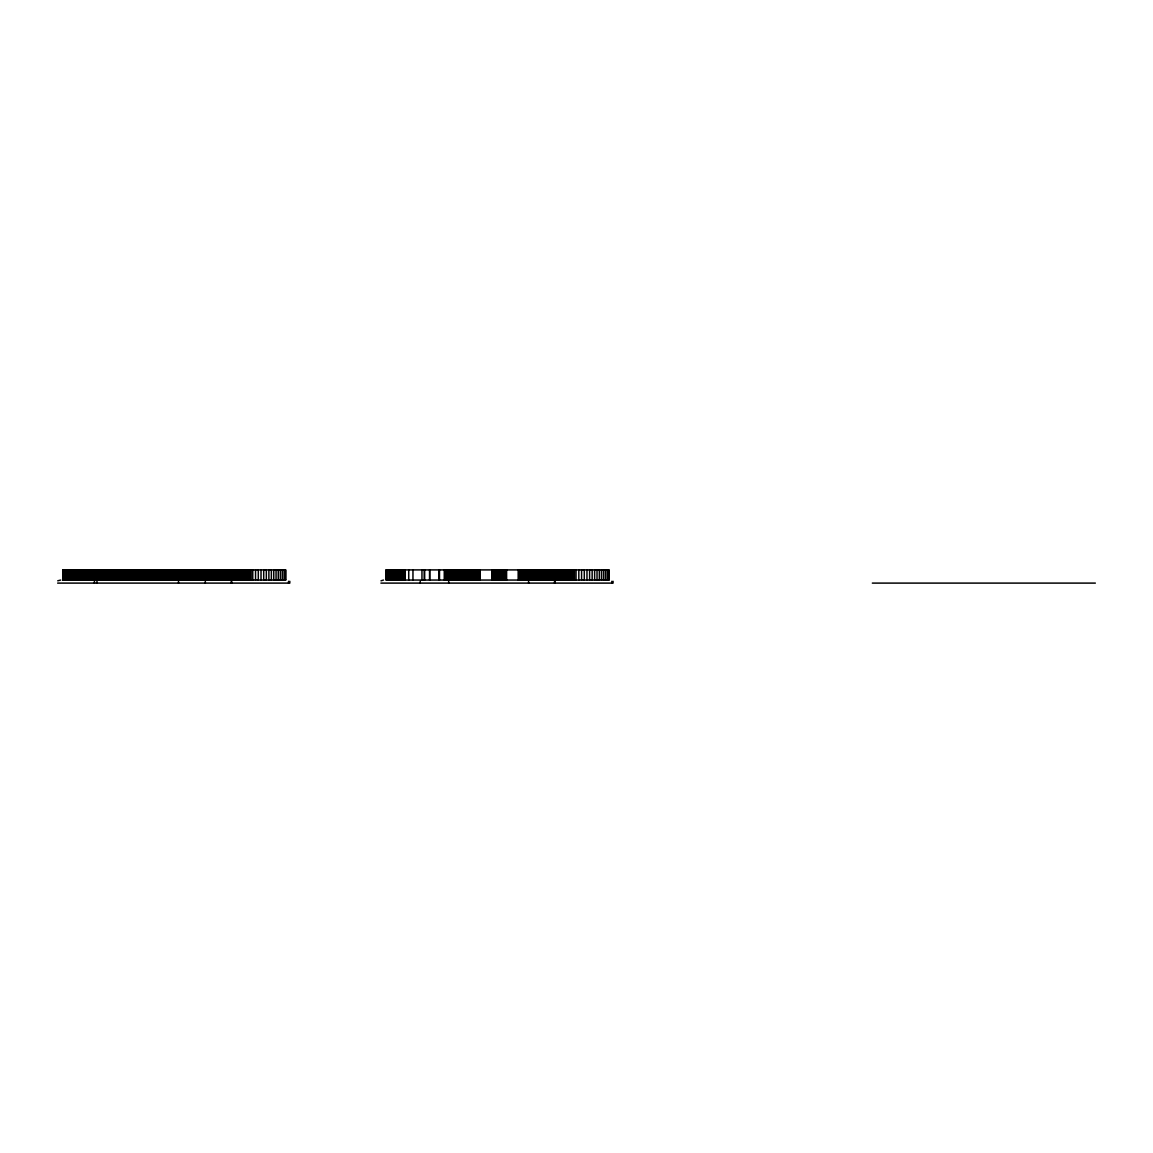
<?xml version="1.0" encoding="UTF-8"?>
<svg xmlns="http://www.w3.org/2000/svg" width="1153" height="1153" viewBox="0 0 1153 1153"><rect width="100%" height="100%" fill="white"/><g stroke="black" fill="none" stroke-linecap="round" stroke-linejoin="round"><path stroke-width="1.5" d="M388.374 580.06L388.374 569.899M397.828 580.06L397.828 569.899M57.736 580.809L60.705 580.06M381.009 580.809L383.488 580.06M285.742 580.06L62.738 580.06L62.738 569.899L285.742 569.899L285.598 580.06L285.468 569.899M57.65 583.101L289.807 583.101L289.807 581.285M380.922 583.101L613.079 583.101L613.079 581.285M872.345 583.101L1095.35 583.101M611.825 581.285L611.825 583.101M608.741 569.899L608.741 580.06M608.568 569.899L608.568 580.06M608.352 569.899L608.352 580.06M607.343 569.899L607.343 580.06M605.541 569.899L605.541 580.06M603.596 569.899L603.596 580.06M601.52 569.899L601.52 580.06M599.329 569.899L599.329 580.06M597.023 569.899L597.023 580.06M594.631 569.899L594.631 580.06M592.152 569.899L592.152 580.06M589.601 569.899L589.601 580.06M586.978 569.899L586.978 580.06M584.297 569.899L584.297 580.06M581.573 569.899L581.573 580.06M578.82 569.899L578.82 580.06M576.039 569.899L576.039 580.06M574.439 569.899L574.439 580.06M573.3 569.899L573.3 580.06M572.176 569.899L572.176 580.06M571.081 569.899L571.081 580.06M570.014 569.899L570.014 580.06M568.948 569.899L568.948 580.06M567.896 569.899L567.896 580.06M566.844 569.899L566.844 580.06M565.806 569.899L565.806 580.06M564.783 569.899L564.783 580.06M563.745 569.899L563.745 580.06M562.707 569.899L562.707 580.06M561.67 569.899L561.67 580.06M560.617 569.899L560.617 580.06M559.81 569.899L559.81 580.06M559.306 569.899L559.306 580.06M558.816 569.899L558.816 580.06M558.326 569.899L558.326 580.06M557.85 569.899L557.85 580.06M557.389 569.899L557.389 580.06M556.942 569.899L556.942 580.06M556.495 569.899L556.495 580.06M556.063 569.899L556.063 580.06M555.645 569.899L555.645 580.06M555.242 569.899L555.242 580.06M554.838 569.899L554.838 580.06M554.997 581.285L554.997 583.101M554.434 569.899L554.434 580.06M554.535 581.285L554.535 583.101M554.06 569.899L554.06 580.06M553.656 569.899L553.656 580.06M553.209 569.899L553.209 580.06M552.82 569.899L552.82 580.06M552.474 569.899L552.474 580.06M552.186 569.899L552.186 580.06M551.941 569.899L551.941 580.06M551.725 569.899L551.725 580.06M551.538 580.06L551.538 569.899L551.235 580.06M551.048 569.899L551.091 580.06M550.875 580.06L550.817 569.899L550.601 580.06M550.413 569.899L550.24 580.06M550.039 569.899L550.039 580.06M549.822 569.899L549.822 580.06M549.577 569.899L549.577 580.06M549.347 569.899L549.347 580.06M549.116 569.899L549.116 580.06M548.857 569.899L548.857 580.06M548.597 569.899L548.597 580.06M548.324 569.899L548.324 580.06M548.035 569.899L548.035 580.06M547.718 569.899L547.718 580.06M547.387 569.899L547.387 580.06M547.026 569.899L547.026 580.06M546.652 569.899L546.652 580.06M546.248 569.899L546.248 580.06M545.816 569.899L545.816 580.06M545.34 569.899L545.34 580.06M544.85 569.899L544.85 580.06M544.317 569.899L544.317 580.06M543.74 569.899L543.74 580.06M543.452 569.899L543.452 580.06M543.135 569.899L543.135 580.06M542.818 569.899L542.818 580.06M542.486 569.899L542.486 580.06M542.141 569.899L542.141 580.06M541.795 569.899L541.795 580.06M541.42 569.899L541.42 580.06M540.973 569.899L540.973 580.06M540.555 569.899L540.555 580.06M540.152 569.899L540.152 580.06M539.748 569.899L539.748 580.06M539.373 569.899L539.373 580.06M539.013 569.899L539.013 580.06M538.653 569.899L538.653 580.06M538.307 569.899L538.307 580.06M537.99 569.899L537.99 580.06M537.673 569.899L537.673 580.06M537.067 569.899L537.067 580.06M536.52 569.899L536.52 580.06M536.015 569.899L536.015 580.06M535.554 569.899L535.554 580.06M535.122 569.899L535.122 580.06M534.733 569.899L534.733 580.06M534.372 569.899L534.372 580.06M534.041 569.899L534.041 580.06M533.738 569.899L533.738 580.06M533.479 569.899L533.479 580.06M533.219 569.899L533.219 580.06M533.003 569.899L533.003 580.06M532.787 569.899L532.787 580.06M532.542 569.899L532.542 580.06M532.369 569.899L532.239 580.06M531.98 569.899L531.994 580.06M531.908 569.899L531.821 580.06M531.605 569.899L531.706 580.06M531.202 569.899L531.202 580.06M529.847 569.899L529.847 580.06M528.478 569.899L528.478 580.06M528.593 581.285L528.593 583.101M527.108 569.899L527.108 580.06M525.739 569.899L525.739 580.06L609.015 580.06L608.87 569.899L386.01 569.899L386.14 580.06L525.437 580.06L525.465 569.899M525.235 569.899L525.033 580.06M524.514 569.899L524.298 580.06M524.053 569.899L524.053 580.06M523.793 569.899L523.793 580.06M523.491 569.899L523.491 580.06M523.174 569.899L523.174 580.06M522.828 569.899L522.828 580.06M522.554 569.899L522.554 580.06M522.251 569.899L522.251 580.06M521.949 569.899L521.949 580.06M521.617 569.899L521.617 580.06M521.271 569.899L521.271 580.06M520.911 569.899L520.911 580.06M520.536 569.899L520.536 580.06M520.133 569.899L520.133 580.06M519.729 569.899L519.729 580.06M519.297 569.899L519.297 580.06M518.994 569.899L518.994 580.06M518.677 569.899L518.677 580.06M518.245 569.899L518.245 580.06M506.614 569.899L506.614 580.06M506.052 569.899L506.052 580.06M505.85 569.899L505.85 580.06M505.432 569.899L505.432 580.06M504.755 569.899L504.755 580.06M504.02 569.899L504.02 580.06M503.27 569.899L503.27 580.06M502.492 569.899L502.492 580.06M501.728 569.899L501.728 580.06M500.978 569.899L500.978 580.06M500.258 569.899L500.258 580.06M499.609 569.899L499.609 580.06M499.105 580.06L499.119 569.899L498.874 580.06M498.73 569.899L498.644 580.06M498.471 569.899L498.471 580.06M498.269 569.899L498.269 580.06M498.053 569.899L498.053 580.06M497.822 569.899L497.822 580.06M497.548 569.899L497.548 580.06M497.26 569.899L497.26 580.06M496.943 569.899L496.943 580.06M496.597 569.899L496.597 580.06M496.309 569.899L496.309 580.06M496.021 569.899L496.021 580.06M495.704 569.899L495.704 580.06M495.372 569.899L495.372 580.06M495.041 569.899L495.041 580.06M494.666 569.899L494.666 580.06M494.291 569.899L494.291 580.06M493.902 569.899L493.902 580.06M493.484 569.899L493.484 580.06M493.052 569.899L493.052 580.06M492.749 569.899L492.749 580.06M492.446 569.899L492.446 580.06M492 569.899L492 580.06M480.066 569.899L480.066 580.06M479.216 569.899L479.216 580.06M478.798 569.899L478.798 580.06M478.365 569.899L478.365 580.06M477.947 569.899L477.947 580.06M477.515 569.899L477.515 580.06M477.068 569.899L477.068 580.06M476.607 569.899L476.607 580.06M476.131 569.899L476.131 580.06M475.656 569.899L475.656 580.06M475.195 569.899L475.195 580.06M474.748 569.899L474.748 580.06M474.315 569.899L474.315 580.06M473.883 569.899L473.883 580.06M473.479 569.899L473.479 580.06M473.105 569.899L473.105 580.06M472.759 569.899L472.788 580.06M472.644 569.899L472.629 580.06M472.298 569.899L472.37 580.06M472.053 580.06L472.053 569.899L471.764 580.06M471.591 569.899L471.591 580.06M471.246 569.899L471.418 580.06M471.044 569.899L471.044 580.06M470.842 569.899L470.842 580.06M470.626 569.899L470.626 580.06M470.381 569.899L470.381 580.06M470.136 569.899L470.136 580.06M469.876 569.899L469.876 580.06M469.602 569.899L469.602 580.06M469.314 569.899L469.314 580.06M469.012 569.899L469.012 580.06M468.694 569.899L468.694 580.06M468.363 569.899L468.363 580.06M468.032 569.899L468.032 580.06M467.686 569.899L467.686 580.06M467.397 569.899L467.397 580.06M467.095 569.899L467.095 580.06M466.749 569.899L466.749 580.06M466.446 569.899L466.446 580.06M466.115 569.899L466.115 580.06M465.798 569.899L465.798 580.06M465.466 569.899L465.466 580.06M465.12 569.899L465.12 580.06M464.818 569.899L464.818 580.06M464.486 569.899L464.486 580.06M464.155 569.899L464.155 580.06M463.823 569.899L463.823 580.06M463.463 569.899L463.463 580.06M463.102 569.899L463.102 580.06M462.742 569.899L462.742 580.06M462.439 569.899L462.439 580.06M462.137 569.899L462.137 580.06M461.805 569.899L461.805 580.06M461.416 569.899L461.416 580.06M461.041 569.899L461.041 580.06M460.681 569.899L460.681 580.06M460.335 569.899L460.335 580.06M459.989 569.899L459.989 580.06M459.672 569.899L459.672 580.06M459.37 569.899L459.37 580.06M459.067 569.899L459.067 580.06M458.678 569.899L458.678 580.06M458.317 569.899L458.317 580.06M457.986 569.899L457.986 580.06M457.655 569.899L457.655 580.06M457.337 569.899L457.337 580.06M457.049 569.899L457.049 580.06M456.689 569.899L456.689 580.06M456.357 569.899L456.357 580.06M456.04 569.899L456.04 580.06M455.738 569.899L455.738 580.06M455.449 569.899L455.449 580.06M455.176 569.899L455.176 580.06M454.902 569.899L454.902 580.06M454.642 569.899L454.642 580.06M454.325 569.899L454.325 580.06M454.037 569.899L454.037 580.06M453.763 569.899L453.763 580.06M453.518 569.899L453.518 580.06M453.273 569.899L453.273 580.06M453.057 569.899L453.057 580.06M452.855 569.899L452.855 580.06M452.668 569.899L452.48 580.06M452.336 569.899L452.322 580.06M452.192 569.899L451.99 580.06M451.904 569.899L451.745 580.06M450.765 569.899L450.765 580.06M449.742 569.899L449.742 580.06M448.719 569.899L448.719 580.06M448.69 581.285L448.69 583.101M447.739 569.899L447.739 580.06M446.759 569.899L446.759 580.06M445.793 569.899L445.793 580.06M444.842 569.899L444.842 580.06M444.626 569.899L444.626 580.06M444.381 569.899L444.381 580.06M439.509 569.899L439.509 580.06M439.207 569.899L439.207 580.06M438.962 569.899L438.962 580.06M429.738 569.899L429.738 580.06M429.55 569.899L429.55 580.06M424.607 569.899L424.607 580.06M424.318 569.899L424.318 580.06M421.955 569.899L421.955 580.06M420.254 581.285L420.254 583.101M412.961 569.899L412.961 580.06M408.738 569.899L408.738 580.06M404.962 569.899L404.962 580.06M404.544 569.899L404.544 580.06M404.126 569.899L404.126 580.06M403.709 569.899L403.709 580.06M403.305 569.899L403.305 580.06M402.887 569.899L402.887 580.06M402.469 569.899L402.469 580.06M402.051 569.899L402.051 580.06M401.648 569.899L401.648 580.06M401.23 569.899L401.23 580.06M400.826 569.899L400.826 580.06M400.408 569.899L400.408 580.06M400.005 569.899L400.005 580.06M399.587 569.899L399.587 580.06M399.183 569.899L399.183 580.06M397.569 569.899L397.569 580.06M397.309 569.899L397.309 580.06M397.05 569.899L397.05 580.06M396.791 569.899L396.791 580.06M396.546 569.899L396.546 580.06M396.286 569.899L396.286 580.06M396.027 569.899L396.027 580.06M395.782 569.899L395.782 580.06M395.522 569.899L395.522 580.06M395.277 569.899L395.277 580.06M395.018 569.899L394.859 580.06M394.686 569.899L394.686 580.06M394.369 569.899L394.528 580.06M394.196 569.899L394.196 580.06M393.879 569.899L394.038 580.06M393.706 569.899L393.706 580.06M393.375 569.899L393.533 580.06M393.216 569.899L393.216 580.06M392.914 569.899L393.058 580.06M392.769 569.899L392.769 580.06M392.481 569.899L392.625 580.06M392.351 569.899L392.222 580.06M392.106 569.899L391.977 580.06M391.761 569.899L391.761 580.06M391.559 569.899L391.559 580.06M391.299 569.899L391.386 580.06M391.069 580.06L390.982 569.899L390.881 580.06M390.492 569.899L390.492 580.06M390.146 569.899L390.146 580.06M389.786 569.899L389.786 580.06M389.426 569.899L389.426 580.06M387.768 569.899L387.768 580.06M387.494 569.899L387.494 580.06M387.221 569.899L387.221 580.06M386.961 569.899L386.961 580.06M386.716 569.899L386.716 580.06M386.486 569.899L386.63 580.06M386.269 569.899L386.298 580.06M288.553 581.285L288.553 583.101M284.07 569.899L284.07 580.06M282.269 569.899L282.269 580.06M280.323 569.899L280.323 580.06M278.248 569.899L278.248 580.06M276.057 569.899L276.057 580.06M273.751 569.899L273.751 580.06M271.359 569.899L271.359 580.06M268.88 569.899L268.88 580.06M266.329 569.899L266.329 580.06M263.706 569.899L263.706 580.06M261.025 569.899L261.025 580.06M258.301 569.899L258.301 580.06M255.548 569.899L255.548 580.06M252.766 569.899L252.766 580.06M251.167 569.899L251.167 580.06M250.028 569.899L250.028 580.06M248.904 569.899L248.904 580.06M247.809 569.899L247.809 580.06M246.742 569.899L246.742 580.06M245.675 569.899L245.675 580.06M244.623 569.899L244.623 580.06M243.571 569.899L243.571 580.06M242.534 569.899L242.534 580.06M241.51 569.899L241.51 580.06M240.473 569.899L240.473 580.06M239.435 569.899L239.435 580.06M238.397 569.899L238.397 580.06M237.345 569.899L237.345 580.06M236.538 569.899L236.538 580.06M236.034 569.899L236.034 580.06M235.543 569.899L235.543 580.06M235.053 569.899L235.053 580.06M234.578 569.899L234.578 580.06M234.117 569.899L234.117 580.06M233.67 569.899L233.67 580.06M233.223 569.899L233.223 580.06M232.791 569.899L232.791 580.06M232.373 569.899L232.373 580.06M231.969 569.899L231.969 580.06M231.724 581.285L231.724 583.101M231.566 569.899L231.566 580.06M231.263 581.285L231.263 583.101M231.162 569.899L231.162 580.06M230.787 569.899L230.787 580.06M230.384 569.899L230.384 580.06M229.937 569.899L229.937 580.06M229.548 569.899L229.548 580.06M229.202 569.899L229.202 580.06M228.914 569.899L228.914 580.06M228.669 569.899L228.669 580.06M228.453 569.899L228.453 580.06M228.265 569.899L228.265 580.06M228.107 569.899L227.963 580.06L227.746 569.899M227.545 569.899L227.429 580.06L227.3 569.899M226.968 569.899L227.141 580.06M226.766 569.899L226.766 580.06M226.55 569.899L226.55 580.06M226.305 569.899L226.305 580.06M226.074 569.899L226.074 580.06M225.844 569.899L225.844 580.06M225.584 569.899L225.584 580.06M225.325 569.899L225.325 580.06M225.051 569.899L225.051 580.06M224.763 569.899L224.763 580.06M224.446 569.899L224.446 580.06M224.114 569.899L224.114 580.06M223.754 569.899L223.754 580.06M223.379 569.899L223.379 580.06M222.976 569.899L222.976 580.06M222.543 569.899L222.543 580.06M222.082 569.899L222.082 580.06M221.578 569.899L221.578 580.06M221.045 569.899L221.045 580.06M220.468 569.899L220.468 580.06M220.18 569.899L220.18 580.06M219.863 569.899L219.863 580.06M219.546 569.899L219.546 580.06M219.214 569.899L219.214 580.06M218.868 569.899L218.868 580.06M218.522 569.899L218.522 580.06M218.148 569.899L218.148 580.06M217.701 569.899L217.701 580.06M217.283 569.899L217.283 580.06M216.879 569.899L216.879 580.06M216.476 569.899L216.476 580.06M216.101 569.899L216.101 580.06M215.741 569.899L215.741 580.06M215.38 569.899L215.38 580.06M215.034 569.899L215.034 580.06M214.717 569.899L214.717 580.06M214.4 569.899L214.4 580.06M213.795 569.899L213.795 580.06M213.247 569.899L213.247 580.06M212.743 569.899L212.743 580.06M212.282 569.899L212.282 580.06M211.849 569.899L211.849 580.06M211.46 569.899L211.46 580.06M211.1 569.899L211.1 580.06M210.768 569.899L210.768 580.06M210.466 569.899L210.466 580.06M210.206 569.899L210.206 580.06M209.947 569.899L209.947 580.06M209.731 569.899L209.731 580.06M209.515 569.899L209.515 580.06M209.269 569.899L209.154 580.06M208.967 569.899L208.967 580.06M208.837 569.899L208.808 580.06M208.477 569.899L208.578 580.06M208.347 569.899L208.376 580.06M207.929 569.899L207.929 580.06M206.574 569.899L206.574 580.06M205.32 581.285L205.32 583.101M205.205 569.899L205.205 580.06M203.836 569.899L203.836 580.06M202.467 569.899L202.467 580.06M202.179 580.06L202.207 569.899L202.034 580.06M201.847 569.899L201.689 580.06M201.616 569.899L201.573 580.06M201.429 569.899L201.242 580.06M201.026 569.899L201.026 580.06M200.781 569.899L200.781 580.06M200.521 569.899L200.521 580.06M200.233 569.899L200.233 580.06M199.901 569.899L199.901 580.06M199.555 569.899L199.555 580.06M199.282 569.899L199.282 580.06M198.993 569.899L198.993 580.06M198.676 569.899L198.676 580.06M198.345 569.899L198.345 580.06M197.999 569.899L197.999 580.06M197.639 569.899L197.639 580.06M197.264 569.899L197.264 580.06M196.86 569.899L196.86 580.06M196.457 569.899L196.457 580.06M196.024 569.899L196.024 580.06M195.722 569.899L195.722 580.06M195.405 569.899L195.405 580.06M194.972 569.899L194.972 580.06M194.598 569.899L194.598 580.06M194.208 569.899L194.208 580.06M193.834 569.899L193.834 580.06M193.459 569.899L193.459 580.06M193.099 569.899L193.099 580.06M192.724 569.899L192.724 580.06M192.349 569.899L192.349 580.06M191.96 569.899L191.96 580.06M191.585 569.899L191.585 580.06M191.211 569.899L191.211 580.06M190.836 569.899L190.836 580.06M190.476 569.899L190.476 580.06M190.101 569.899L190.101 580.06M189.712 569.899L189.712 580.06M189.323 569.899L189.323 580.06M188.948 569.899L188.948 580.06M188.588 569.899L188.588 580.06M188.213 569.899L188.213 580.06M187.838 569.899L187.838 580.06M187.463 569.899L187.463 580.06M187.074 569.899L187.074 580.06M186.7 569.899L186.7 580.06M186.325 569.899L186.325 580.06M185.964 569.899L185.964 580.06M185.59 569.899L185.59 580.06M185.215 569.899L185.215 580.06M184.826 569.899L184.826 580.06M184.451 569.899L184.451 580.06M184.076 569.899L184.076 580.06M183.702 569.899L183.702 580.06M183.341 569.899L183.341 580.06M182.967 569.899L182.967 580.06M182.578 569.899L182.578 580.06M182.16 569.899L182.16 580.06M181.482 569.899L181.482 580.06M180.747 569.899L180.747 580.06M179.998 569.899L179.998 580.06M179.219 569.899L179.219 580.06M178.456 569.899L178.456 580.06M178.513 581.285L178.513 583.101M177.706 569.899L177.706 580.06M176.985 569.899L176.985 580.06M176.337 569.899L176.337 580.06M175.919 569.899L175.76 580.06M175.688 569.899L175.515 580.06M175.371 569.899L175.371 580.06M175.198 569.899L175.198 580.06M174.997 569.899L174.78 580.06M174.55 569.899L174.55 580.06M174.276 569.899L174.276 580.06M173.988 569.899L173.988 580.06M173.671 569.899L173.671 580.06M173.325 569.899L173.325 580.06M173.036 569.899L173.036 580.06M172.748 569.899L172.748 580.06M172.431 569.899L172.431 580.06M172.1 569.899L172.1 580.06M171.768 569.899L171.768 580.06M171.408 569.899L171.408 580.06M171.019 569.899L171.019 580.06M170.63 569.899L170.63 580.06M170.212 569.899L170.212 580.06M169.779 569.899L169.779 580.06M169.477 569.899L169.477 580.06M169.174 569.899L169.174 580.06M168.727 569.899L168.727 580.06M168.352 569.899L168.352 580.06M167.963 569.899L167.963 580.06M167.589 569.899L167.589 580.06M167.228 569.899L167.228 580.06M166.854 569.899L166.854 580.06M166.479 569.899L166.479 580.06M166.104 569.899L166.104 580.06M165.715 569.899L165.715 580.06M165.34 569.899L165.34 580.06M164.965 569.899L164.965 580.06M164.605 569.899L164.605 580.06M164.23 569.899L164.23 580.06M163.856 569.899L163.856 580.06M163.467 569.899L163.467 580.06M163.077 569.899L163.077 580.06M162.717 569.899L162.717 580.06M162.342 569.899L162.342 580.06M161.968 569.899L161.968 580.06M161.607 569.899L161.607 580.06M161.218 569.899L161.218 580.06M160.829 569.899L160.829 580.06M160.454 569.899L160.454 580.06M160.094 569.899L160.094 580.06M159.719 569.899L159.719 580.06M159.345 569.899L159.345 580.06M158.97 569.899L158.97 580.06M158.581 569.899L158.581 580.06M158.206 569.899L158.206 580.06M157.831 569.899L157.831 580.06M157.471 569.899L157.471 580.06M157.226 569.899L157.096 580.06M156.332 569.899L156.332 580.06M155.943 569.899L155.943 580.06M155.525 569.899L155.525 580.06M155.093 569.899L155.093 580.06M154.675 569.899L154.675 580.06M154.243 569.899L154.243 580.06M153.796 569.899L153.796 580.06M153.335 569.899L153.335 580.06M152.859 569.899L152.859 580.06M152.383 569.899L152.383 580.06M151.922 569.899L151.922 580.06M151.475 569.899L151.475 580.06M151.043 569.899L151.043 580.06M150.611 569.899L150.611 580.06M150.207 569.899L150.207 580.06M149.832 569.899L149.832 580.06M149.357 569.899L149.515 580.06M149.097 569.899L149.169 580.06M148.91 569.899L149.025 580.06M148.651 569.899L148.78 580.06M148.492 569.899L148.492 580.06M148.333 569.899L148.146 580.06M147.973 569.899L147.973 580.06M147.771 569.899L147.771 580.06M147.57 569.899L147.57 580.06M147.353 569.899L147.353 580.06M147.108 569.899L147.108 580.06M146.863 569.899L146.863 580.06M146.604 569.899L146.604 580.06M146.33 569.899L146.33 580.06M146.042 569.899L146.042 580.06M145.739 569.899L145.739 580.06M145.422 569.899L145.422 580.06M145.091 569.899L145.091 580.06M144.759 569.899L144.759 580.06M144.413 569.899L144.413 580.06M144.125 569.899L144.125 580.06M143.822 569.899L143.822 580.06M143.476 569.899L143.476 580.06M143.174 569.899L143.174 580.06M142.842 569.899L142.842 580.06M142.525 569.899L142.525 580.06M142.194 569.899L142.194 580.06M141.848 569.899L141.848 580.06M141.545 569.899L141.545 580.06M141.214 569.899L141.214 580.06M140.882 569.899L140.882 580.06M140.551 569.899L140.551 580.06M140.19 569.899L140.19 580.06M139.83 569.899L139.83 580.06M139.47 569.899L139.47 580.06M139.167 569.899L139.167 580.06M138.864 569.899L138.864 580.06M138.533 569.899L138.533 580.06M138.144 569.899L138.144 580.06M137.769 569.899L137.769 580.06M137.409 569.899L137.409 580.06M137.063 569.899L137.063 580.06M136.731 569.899L136.731 580.06M136.4 569.899L136.4 580.06M136.097 569.899L136.097 580.06M135.795 569.899L135.795 580.06M135.42 569.899L135.42 580.06M135.045 569.899L135.045 580.06M134.714 569.899L134.714 580.06M134.382 569.899L134.382 580.06M134.065 569.899L134.065 580.06M133.777 569.899L133.777 580.06M133.417 569.899L133.417 580.06M133.085 569.899L133.085 580.06M132.768 569.899L132.768 580.06M132.465 569.899L132.465 580.06M132.177 569.899L132.177 580.06M131.903 569.899L131.903 580.06M131.629 569.899L131.629 580.06M131.37 569.899L131.37 580.06M131.053 569.899L131.053 580.06M130.765 569.899L130.765 580.06M130.491 569.899L130.491 580.06M130.246 569.899L130.246 580.06M130.001 569.899L130.001 580.06M129.785 569.899L129.785 580.06M129.583 569.899L129.395 580.06M129.222 569.899L129.222 580.06M129.064 569.899L128.92 580.06M128.819 569.899L128.718 580.06M128.444 569.899L128.473 580.06M128.199 580.06L128.185 569.899L128.17 580.06M127.493 569.899L127.493 580.06M126.47 569.899L126.47 580.06M125.446 569.899L125.446 580.06M124.466 569.899L124.466 580.06M123.501 569.899L123.501 580.06M122.521 569.899L122.521 580.06M121.569 569.899L121.569 580.06M121.353 569.899L121.353 580.06M121.108 569.899L121.022 580.06M120.777 569.899L120.46 580.06M120.128 569.899L120.128 580.06M119.811 569.899L119.811 580.06M119.48 569.899L119.48 580.06M119.148 569.899L119.148 580.06M118.831 569.899L118.831 580.06M118.514 569.899L118.514 580.06M118.182 569.899L118.182 580.06M117.851 569.899L117.851 580.06M117.534 569.899L117.534 580.06M117.202 569.899L117.202 580.06M116.885 569.899L116.885 580.06M116.554 569.899L116.554 580.06M116.237 569.899L116.237 580.06M115.949 569.899L115.949 580.06M115.689 569.899L115.689 580.06M115.343 569.899L115.343 580.06M114.997 569.899L114.997 580.06M114.666 569.899L114.666 580.06M114.32 569.899L114.32 580.06M113.974 569.899L113.974 580.06M113.643 569.899L113.643 580.06M113.282 569.899L113.282 580.06M112.951 569.899L112.951 580.06M112.605 569.899L112.605 580.06M112.259 569.899L112.259 580.06M111.927 569.899L111.927 580.06M111.582 569.899L111.582 580.06M111.25 569.899L111.25 580.06M110.904 569.899L110.904 580.06M110.558 569.899L110.558 580.06M110.227 569.899L110.227 580.06M109.866 569.899L109.866 580.06M109.535 569.899L109.535 580.06M109.204 569.899L109.204 580.06M108.843 569.899L108.843 580.06M108.512 569.899L108.512 580.06M108.166 569.899L108.166 580.06M107.82 569.899L107.82 580.06M107.488 569.899L107.488 580.06M107.143 569.899L107.143 580.06M106.811 569.899L106.811 580.06M106.465 569.899L106.465 580.06M106.278 569.899L106.278 580.06M105.946 569.899L105.946 580.06M105.629 569.899L105.629 580.06M105.312 569.899L105.312 580.06M104.981 569.899L104.981 580.06M104.649 569.899L104.649 580.06M104.332 569.899L104.332 580.06M104.015 569.899L104.015 580.06M103.684 569.899L103.684 580.06M103.352 569.899L103.352 580.06M103.035 569.899L103.035 580.06M102.703 569.899L102.703 580.06M102.386 569.899L102.386 580.06M102.055 569.899L102.055 580.06M101.983 569.899L101.896 580.06M101.594 569.899L101.651 580.06M101.334 569.899L101.305 580.06M100.729 569.899L100.729 580.06M100.426 569.899L100.426 580.06M100.138 569.899L100.138 580.06M99.85 569.899L99.85 580.06M99.562 569.899L99.562 580.06M99.273 569.899L99.273 580.06M98.971 569.899L98.971 580.06M98.682 569.899L98.682 580.06M98.25 569.899L98.25 580.06M97.818 569.899L97.818 580.06M97.4 569.899L97.4 580.06M96.967 569.899L96.967 580.06M96.982 581.285L96.982 583.101M96.535 569.899L96.535 580.06M96.103 569.899L96.103 580.06M95.67 569.899L95.67 580.06M95.238 569.899L95.238 580.06M94.82 569.899L94.82 580.06M94.387 569.899L94.387 580.06M94.431 581.285L94.431 583.101M93.955 569.899L93.955 580.06M93.523 569.899L93.523 580.06M93.105 569.899L93.105 580.06M92.672 569.899L92.672 580.06M92.24 569.899L92.24 580.06M91.822 569.899L91.822 580.06M91.39 569.899L91.39 580.06M90.972 569.899L90.972 580.06M90.539 569.899L90.539 580.06M90.121 569.899L90.121 580.06M89.689 569.899L89.689 580.06M89.271 569.899L89.271 580.06M88.839 569.899L88.839 580.06M88.421 569.899L88.421 580.06M87.988 569.899L87.988 580.06M87.57 569.899L87.57 580.06M87.152 569.899L87.152 580.06M86.72 569.899L86.72 580.06M86.302 569.899L86.302 580.06M85.884 569.899L85.884 580.06M85.466 569.899L85.466 580.06M85.034 569.899L85.034 580.06M84.616 569.899L84.616 580.06M84.198 569.899L84.198 580.06M83.78 569.899L83.78 580.06M83.362 569.899L83.362 580.06M82.944 569.899L82.944 580.06M82.526 569.899L82.526 580.06M82.108 569.899L82.108 580.06M81.69 569.899L81.69 580.06M81.272 569.899L81.272 580.06M80.854 569.899L80.854 580.06M80.436 569.899L80.436 580.06M80.033 569.899L80.033 580.06M79.615 569.899L79.615 580.06M79.197 569.899L79.197 580.06M78.779 569.899L78.779 580.06M78.375 569.899L78.375 580.06M77.957 569.899L77.957 580.06M77.554 569.899L77.554 580.06M77.136 569.899L77.136 580.06M76.732 569.899L76.732 580.06M76.314 569.899L76.314 580.06M75.911 569.899L75.911 580.06M75.493 569.899L75.493 580.06M75.075 569.899L75.075 580.06M74.815 569.899L74.815 580.06M74.556 569.899L74.556 580.06M74.296 569.899L74.296 580.06M74.037 569.899L74.037 580.06M73.778 569.899L73.778 580.06M73.518 569.899L73.518 580.06M73.273 569.899L73.273 580.06M73.014 569.899L73.014 580.06M72.754 569.899L72.754 580.06M72.509 569.899L72.509 580.06M72.25 569.899L72.25 580.06M72.005 569.899L72.005 580.06M71.745 569.899L71.745 580.06M71.587 569.899L71.587 580.06M71.414 569.899L71.255 580.06M71.097 569.899L71.097 580.06M70.924 569.899L70.924 580.06M70.765 569.899L70.607 580.06M70.434 569.899L70.434 580.06M70.102 569.899L70.275 580.06M69.944 569.899L69.944 580.06M69.785 569.899L69.641 580.06M69.497 569.899L69.353 580.06M69.209 569.899L69.209 580.06M69.079 569.899L68.949 580.06M68.704 569.899L68.834 580.06M68.431 569.899L68.488 580.06M68.286 569.899L68.272 580.06M67.955 569.899L68.113 580.06M67.796 569.899L67.825 580.06M67.566 569.899L67.623 580.06M67.22 569.899L67.22 580.06M66.874 569.899L66.874 580.06M66.514 569.899L66.514 580.06M66.168 569.899L66.168 580.06M65.807 569.899L65.807 580.06M65.447 569.899L65.447 580.06M65.101 569.899L65.101 580.06M64.741 569.899L64.741 580.06M64.496 569.899L64.496 580.06M64.222 569.899L64.222 580.06M63.948 569.899L63.948 580.06M63.689 569.899L63.689 580.06M63.444 569.899L63.444 580.06M63.213 569.899L63.213 580.06M63.026 569.899L62.882 580.06M524.874 580.06L524.874 569.899L524.716 580.06M479.619 580.06L479.648 569.899L479.605 580.06M451.515 580.06L451.529 569.899L451.457 580.06M156.794 580.06L156.794 569.899L156.722 580.06M101.046 580.06L101.046 569.899L101.017 580.06"/></g></svg>
